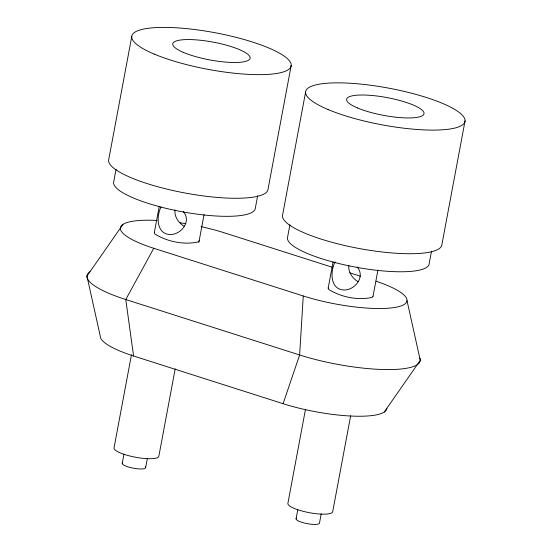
<?xml version="1.0" encoding="UTF-8"?>
<svg xmlns="http://www.w3.org/2000/svg" width="552" height="552" viewBox="0 0 552 552"><rect width="100%" height="100%" fill="white"/><g stroke="black" fill="none" stroke-linecap="round" stroke-linejoin="round"><path stroke-width="0.83" d="M157.106 220.455A69.704 16.036 10.6 0 0 120.377 227.935A69.704 16.036 10.6 0 0 153.746 248.283L303.262 295.975L299.626 354.977L283.1 403.691L133.584 355.999A69.704 16.036 10.6 0 1 100.202 335.857L86.947 276.103L122.958 224.395M131.735 36.632L108.599 160.259A81.047 18.644 10.6 0 0 187.128 193.386A81.047 18.644 10.6 0 0 268.065 189.039L291.201 65.419M116.058 169.298L113.581 182.533A72.05 16.574 10.6 0 0 183.388 211.982A72.05 16.574 10.6 0 0 255.341 208.118L257.66 195.712M131.452 354.798L114.009 448.017A22.804 5.244 10.6 0 0 136.102 457.339A22.804 5.244 10.6 0 0 158.872 456.118L175.205 368.826M154.291 232.765L159.211 206.496M122.213 463.397L123.945 454.158M145.631 467.62L147.363 458.381M198.872 242.369L204.067 214.59M305.594 92.087L282.458 215.708A81.047 18.644 10.6 0 0 360.98 248.842A81.047 18.644 10.6 0 0 441.917 244.495L465.053 120.867M289.917 224.754L287.44 237.981A72.05 16.574 10.6 0 0 357.247 267.43A72.05 16.574 10.6 0 0 429.194 263.573L431.519 251.167M305.47 409.405L287.868 503.472A22.804 5.244 10.6 0 0 309.955 512.794A22.804 5.244 10.6 0 0 332.725 511.573L350.651 415.808M328.15 288.22L333.063 261.945M296.072 518.846L297.804 509.606M321.216 513.836L319.491 523.075A11.902 2.739 10.6 0 1 306.077 523.413A11.902 2.739 10.6 0 1 296.521 518.204M373.014 296.314L377.927 270.045M160.984 207.034C156.257 216.405 156.368 234.089 170.133 234.552C181.284 234.752 191.813 221.097 183.271 211.513M335.133 261.855C330.124 271.267 329.944 289.469 343.993 290C355.143 290.2 365.672 276.545 357.13 266.961M153.746 248.283L125.766 299.529L133.584 355.999M199.189 240.686L198.334 241.914C183.995 245.129 167.477 241.742 155.002 234.089L154.325 232.592M373.042 296.141L372.193 297.369C357.855 300.585 341.336 297.19 328.861 289.545L328.185 288.04M384.247 412.047L420.265 360.339L407.01 300.585M332.545 267.34L224.105 232.751A69.704 16.036 10.6 0 0 201.025 226.617M349.802 272.847L360.484 276.248M357.938 281.672C352.452 278.263 347.898 272.012 348.871 265.264M184.078 226.223C178.6 222.808 174.039 216.563 175.018 209.815M386.855 408.301A69.704 16.036 10.6 0 1 283.1 403.691M419.899 358.151A81.047 18.644 10.6 0 1 383.198 369.509A81.047 18.644 10.6 0 1 299.626 354.977L125.766 299.529A81.047 18.644 10.6 0 1 89.976 271.743M376.14 281.265A69.704 16.036 10.6 0 1 396.529 307.147A69.704 16.036 10.6 0 1 303.262 295.975M179.724 222.739A69.704 16.036 10.6 0 1 185.707 223.67M145.279 466.833A11.902 2.739 10.6 0 1 133.75 468.262A11.902 2.739 10.6 0 1 122.661 462.755M154.236 54.096A81.047 18.644 10.6 0 0 288.172 69.773A81.047 18.644 10.6 0 0 191.992 29.201A81.047 18.644 10.6 0 0 154.236 54.096M183.678 52.516A39.351 9.053 10.6 0 0 248.704 60.127A39.351 9.053 10.6 0 0 202.011 40.427A39.351 9.053 10.6 0 0 183.678 52.516M328.095 109.551A81.047 18.644 10.6 0 0 462.024 125.228A81.047 18.644 10.6 0 0 365.852 84.656A81.047 18.644 10.6 0 0 328.095 109.551M357.537 107.971A39.351 9.053 10.6 0 0 422.563 115.582A39.351 9.053 10.6 0 0 375.871 95.882A39.351 9.053 10.6 0 0 357.537 107.971"/></g></svg>
